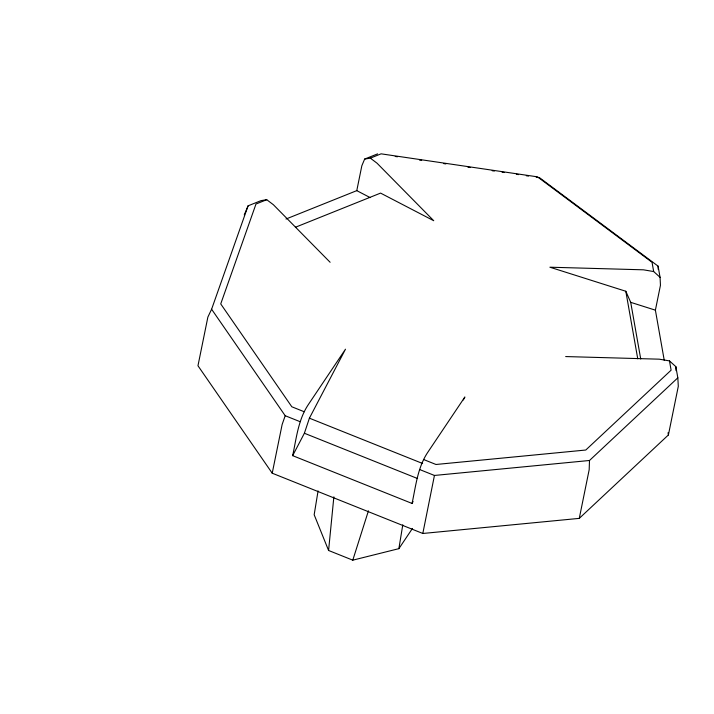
<?xml version="1.0" encoding="UTF-8"?>
<svg xmlns="http://www.w3.org/2000/svg" width="714" height="714" viewBox="0 0 714 714"><rect width="100%" height="100%" fill="white"/><g stroke="black" fill="none" stroke-linecap="round" stroke-linejoin="round"><path stroke-width="1.07" d="M565.675 356.563L659.272 359.178L669.464 360.9L675.855 366.657L677.827 377.822L589.505 460.485L589.175 469.723L579.277 518.373L422.813 533.474L272.221 473.204L197.965 365.755L207.872 317.096L211.603 309.233L248.097 205.819L261.047 200.625L266.733 199.706L273.382 204.722L330.118 262.279M412.442 528.449L398.885 548.655L352.787 560.169L328.583 550.476L333.866 496.828M318.069 490.911L314.169 514.749L328.583 550.476M398.885 548.655L402.785 524.817M589.505 460.485L434.442 475.453L422.813 533.474M244.25 214.914L248.097 205.819M272.221 473.204L282.128 424.544L285.198 415.718L211.603 309.233M292.66 455.657C296.435 438.137 298.256 419.359 308.627 404.142L345.487 349.2L309.403 418.181L304.387 433.246L292.66 455.657L412.058 503.45L413.076 501.505M285.993 219.028L356.777 190.638L361.837 165.764L364.658 159.061L377.608 153.876M412.058 503.45C415.834 485.931 417.654 467.152 428.025 451.935L464.885 396.993L463.332 399.947M664.243 360.284L655.39 310.162L660.45 285.288L660.066 277.309L658.094 266.143L539.525 177.697L536.223 177.206M579.277 518.373L668.402 434.96L678.3 386.31L677.827 377.822M352.787 560.169L368.433 510.822M266.733 199.706L255.987 204.017L220.733 303.914L291.821 406.775L304.2 411.737M364.658 159.061L370.343 158.142L381.089 153.831L537.499 176.849L652.043 262.288L653.676 271.552L660.066 277.309M295.426 227.248L380.571 193.101L433.728 220.715L376.992 163.158L370.343 158.142M395.226 156.464L397.43 156.785M419.457 160.034L421.662 160.355M443.697 163.595L445.893 163.917M467.929 167.156L470.133 167.487M492.16 170.726L494.365 171.048M502.076 172.181L504.271 172.511M516.392 174.287L518.596 174.618M526.307 175.751L528.512 176.072M653.676 271.552L643.484 269.821L549.887 267.206L625.812 291.258L630.712 302.343L640.726 359.008M630.712 302.343L655.39 310.162M423.607 459.521L435.986 464.484L585.783 450.025L671.106 370.173L669.464 360.9M309.403 418.181L422.626 463.502M285.198 415.718L300.112 421.688M419.52 469.482L434.442 475.453M304.387 433.246L417.61 478.559M356.777 190.638L370.209 197.617M668.018 432.773L668.402 434.96M625.812 291.258L637.754 358.821M675.855 366.657L676.051 370.646M658.094 266.143L658.219 269.348"/></g></svg>
